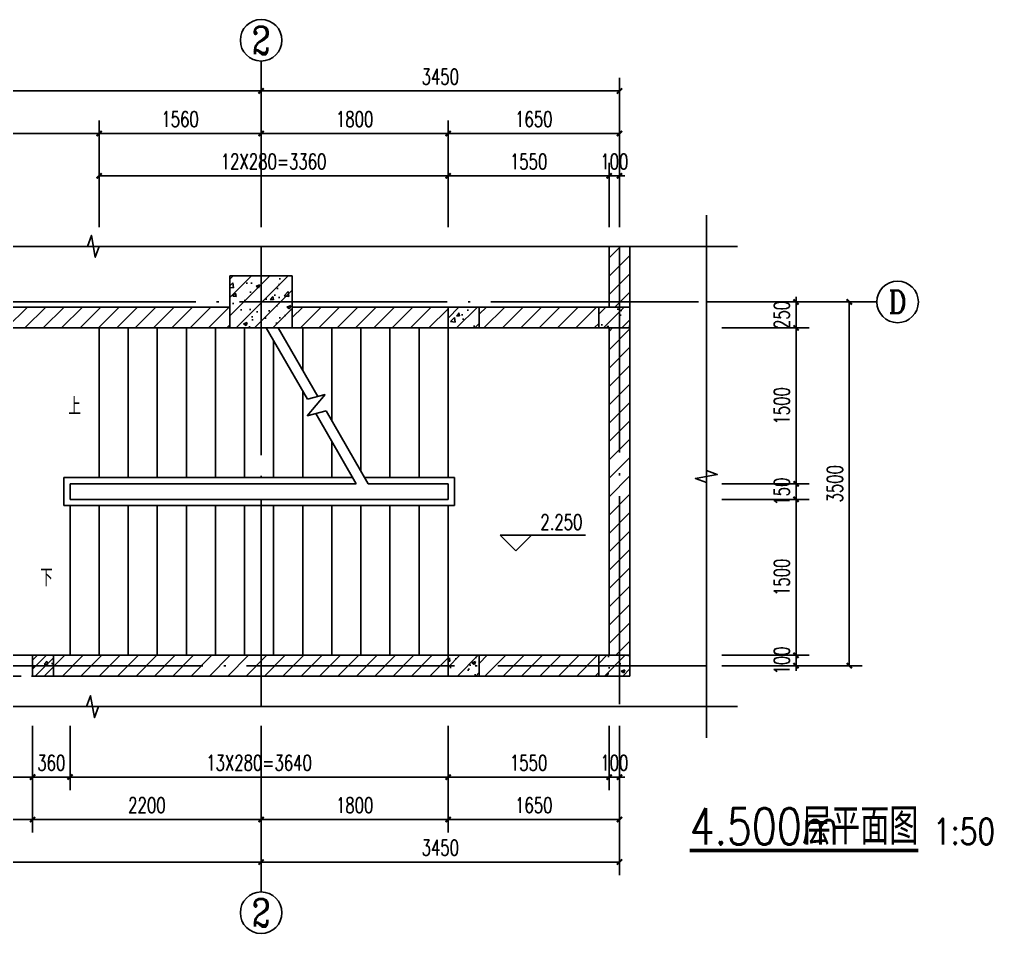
# Model space of a CAD drawing. Extents: x -93062 to 326984, y -142534 to 91021.
# Drawn here: x 153783 to 163151, y -57140 to -48344 of the extents above; entities that cross this region are included whole.
import ezdxf
from ezdxf.enums import TextEntityAlignment as Align

# ---------------------------------------------------------------- set-up
doc = ezdxf.new("R2010")
doc.units = 0
doc.header["$LTSCALE"] = 1000
doc.header["$MEASUREMENT"] = 0
doc.linetypes.add('DASH', pattern=[0.35, 0.25, -0.1])
doc.linetypes.add('DOTE', pattern=[2.42, 2, -0.2, 0.02, -0.2])
doc.layers.get('0').update_dxf_attribs({"color": 8})
doc.layers.get('Defpoints').update_dxf_attribs({"color": 8})
for name, color, linetype in [('AXIS', 8, 'Continuous'), ('AXIS_TEXT', 8, 'Continuous'), ('CENTRE LINE', 8, 'DOTE'), ('COLUMN', 8, 'Continuous'), ('DIM_ELEV', 8, 'Continuous'), ('DIM_SYMB', 8, 'Continuous'), ('DOTE', 8, 'DOTE'), ('PUB_DIM', 8, 'Continuous'), ('PUB_HATCH', 8, 'Continuous'), ('PUB_TEXT', 8, 'Continuous'), ('STAIR', 8, 'Continuous'), ('TEXT', 8, 'Continuous'), ('WALL', 8, 'Continuous'), ('WINDOW', 8, 'Continuous')]:
    doc.layers.add(name, color=color, linetype=linetype)
doc.styles.add('_TCH_AXIS', font='COMPLEX', dxfattribs={"bigfont": 'GBCBIG'})
doc.styles.add('_TCH_DIM', font='SIMPLEX', dxfattribs={"bigfont": 'GBCBIG'})
doc.styles.add('_TCH_DIM_T3', font='SIMPLEX', dxfattribs={"width": 0.705882, "bigfont": 'GBCBIG'})
doc.styles.add('COMPLEX', font='COMPLEX')
doc.styles.add('HZTXT', font='geditxt.shx', dxfattribs={"width": 0.8, "bigfont": 'hztxt1.shx'})
doc.dimstyles.new('_TCH_ARCH&&50', dxfattribs={"dimtxt": 148.75, "dimasz": 50, "dimexe": 125, "dimexo": 150, "dimgap": 63.125, "dimtad": 1, "dimdec": 0, "dimzin": 0, "dimdsep": 46, "dimtxsty": '_TCH_DIM_T3', "dimblk": 'ARCHTICK', "dimcen": 0.09, "dimazin": 2, "dimtfac": 1, "dimtdec": 0, "dimtix": 1, "dimtmove": 2, "dimatfit": 3, "dimfxl": 1, "dimtolj": 1, "dimtzin": 0, "dimarcsym": 0})
pattern_1 = [(45, (0, 89.76), (-88.38838, 88.38838), [])]
pattern_2 = [(45, (0, 0), (-88.38835, 88.38835), []), (50, (0, 0), (358.6301, -31.37607), [37.5, -412.5]), (355, (0, 0), (-69.3757, 376.0961), [30, -330]), (100.4514, (29.9, -2.6), (289.2547, 344.7198), [31.8701, -350.57106]), (46.1842, (0, 100), (533.6205, -82.7595), [56.25, -618.75]), (96.6356, (44.47, 93.1), (467.3314, 487.059), [47.8051, -525.8565]), (351.1842, (0, 100), (467.331, 487.0593), [45, -495]), (21, (50, 75), (298.45353, -201.30945), [37.5, -412.5]), (326, (50, 75), (121.6577, 362.575), [30, -330]), (71.4514, (74.87, 58.22), (420.1113, 161.26525), [31.8701, -350.57106]), (37.5, (0, 0), (6.07993, 166.44693), [0, -326, 0, -335, 0, -331.25]), (7.5, (0, 0), (131.53477, 197.20586), [0, -191, 0, -318.5, 0, -126.25]), (327.5, (-111.5, 0), (266.91122, -11.27744), [0, -125, 0, -390, 0, -517.5]), (317.5, (-161.5, 0), (291.5931, 50.0525), [0, -162.5, 0, -259, 0, -367.5])]

# ---------------------------------------------------------------- blocks, each defined once
blk = doc.blocks.new('_ArchTick')
at = {"color": 0, "linetype": 'ByBlock', "const_width": 0.4}
blk.add_lwpolyline([(-0.5, -0.5), (0.5, 0.5)], dxfattribs=at)
blk = doc.blocks.new('*D150')
at = {"layer": 'AXIS', "color": 0, "lineweight": -2, "transparency": 16777216}
for p, q in [((151449.7, -55139.5), (151449.7, -55759.5)), ((153909.7, -55139.5), (153909.7, -55759.5)), ((151449.7, -55634.5), (153909.7, -55634.5))]:
    blk.add_line(p, q, dxfattribs=at)
at = {"layer": 'Defpoints', "color": 0, "transparency": 16777216}
for p in [(151449.7, -54989.5), (153909.7, -54989.5), (153909.7, -55634.5)]:
    blk.add_point(p, dxfattribs=at)
at = {"layer": 'AXIS', "color": 0, "lineweight": -2, "transparency": 16777216, "xscale": 50, "yscale": 50, "zscale": 50, "rotation": 180}
blk.add_blockref('_ArchTick', (151449.7, -55634.5), dxfattribs=at)
at = {"layer": 'AXIS', "color": 0, "lineweight": -2, "transparency": 16777216, "xscale": 50, "yscale": 50, "zscale": 50}
blk.add_blockref('_ArchTick', (153909.7, -55634.5), dxfattribs=at)
at = {"layer": 'AXIS', "color": 0, "transparency": 16777216, "insert": (152679.7, -55497), "char_height": 148.75, "attachment_point": 5, "style": '_TCH_DIM_T3'}
blk.add_mtext('\\A1;2460', dxfattribs=at)
blk = doc.blocks.new('*D461')
at = {"layer": 'AXIS', "color": 0, "lineweight": -2, "transparency": 16777216}
for p, q in [((154549.7, -50344.5), (154549.7, -49724.5)), ((157909.7, -50344.5), (157909.7, -49724.5)), ((154549.7, -49849.5), (157909.7, -49849.5))]:
    blk.add_line(p, q, dxfattribs=at)
at = {"layer": 'Defpoints', "color": 0, "transparency": 16777216}
for p in [(157909.7, -49849.5), (154549.7, -50494.5), (157909.7, -50494.5)]:
    blk.add_point(p, dxfattribs=at)
at = {"layer": 'AXIS', "color": 0, "lineweight": -2, "transparency": 16777216, "xscale": 50, "yscale": 50, "zscale": 50, "rotation": 180}
blk.add_blockref('_ArchTick', (154549.7, -49849.5), dxfattribs=at)
at = {"layer": 'AXIS', "color": 0, "lineweight": -2, "transparency": 16777216, "xscale": 50, "yscale": 50, "zscale": 50}
blk.add_blockref('_ArchTick', (157909.7, -49849.5), dxfattribs=at)
at = {"layer": 'AXIS', "color": 0, "transparency": 16777216, "insert": (156229.7, -49712), "char_height": 148.75, "attachment_point": 5, "style": '_TCH_DIM_T3'}
blk.add_mtext('\\A1;12X280=3360', dxfattribs=at)
blk = doc.blocks.new('*D462')
at = {"layer": 'AXIS', "color": 0, "lineweight": -2, "transparency": 16777216}
for p, q in [((157909.7, -50344.5), (157909.7, -49724.5)), ((159459.7, -50344.5), (159459.7, -49724.5)), ((157909.7, -49849.5), (159459.7, -49849.5))]:
    blk.add_line(p, q, dxfattribs=at)
at = {"layer": 'Defpoints', "color": 0, "transparency": 16777216}
for p in [(159459.7, -49849.5), (157909.7, -50494.5), (159459.7, -50494.5)]:
    blk.add_point(p, dxfattribs=at)
at = {"layer": 'AXIS', "color": 0, "lineweight": -2, "transparency": 16777216, "xscale": 50, "yscale": 50, "zscale": 50, "rotation": 180}
blk.add_blockref('_ArchTick', (157909.7, -49849.5), dxfattribs=at)
at = {"layer": 'AXIS', "color": 0, "lineweight": -2, "transparency": 16777216, "xscale": 50, "yscale": 50, "zscale": 50}
blk.add_blockref('_ArchTick', (159459.7, -49849.5), dxfattribs=at)
at = {"layer": 'AXIS', "color": 0, "transparency": 16777216, "insert": (158684.7, -49712), "char_height": 148.75, "attachment_point": 5, "style": '_TCH_DIM_T3'}
blk.add_mtext('\\A1;1550', dxfattribs=at)
blk = doc.blocks.new('*D463')
at = {"layer": 'AXIS', "color": 0, "lineweight": -2, "transparency": 16777216}
for p, q in [((159459.7, -50344.5), (159459.7, -49724.5)), ((159559.7, -50344.5), (159559.7, -49724.5)), ((159459.7, -49849.5), (159409.7, -49849.5)), ((159459.7, -49849.5), (159559.7, -49849.5)), ((159559.7, -49849.5), (159609.7, -49849.5))]:
    blk.add_line(p, q, dxfattribs=at)
at = {"layer": 'Defpoints', "color": 0, "transparency": 16777216}
for p in [(159559.7, -49849.5), (159459.7, -50494.5), (159559.7, -50494.5)]:
    blk.add_point(p, dxfattribs=at)
at = {"layer": 'AXIS', "color": 0, "lineweight": -2, "transparency": 16777216, "xscale": 50, "yscale": 50, "zscale": 50}
blk.add_blockref('_ArchTick', (159459.7, -49849.5), dxfattribs=at)
at = {"layer": 'AXIS', "color": 0, "lineweight": -2, "transparency": 16777216, "xscale": 50, "yscale": 50, "zscale": 50, "rotation": 180}
blk.add_blockref('_ArchTick', (159559.7, -49849.5), dxfattribs=at)
at = {"layer": 'AXIS', "color": 0, "transparency": 16777216, "insert": (159509.7, -49712), "char_height": 148.75, "attachment_point": 5, "style": '_TCH_DIM_T3'}
blk.add_mtext('\\A1;100', dxfattribs=at)
blk = doc.blocks.new('*D464')
at = {"layer": 'AXIS', "color": 0, "lineweight": -2, "transparency": 16777216}
for p, q in [((153909.7, -55139.5), (153909.7, -55759.5)), ((154269.7, -55139.5), (154269.7, -55759.5)), ((153909.7, -55634.5), (153859.7, -55634.5)), ((153909.7, -55634.5), (154269.7, -55634.5)), ((154269.7, -55634.5), (154319.7, -55634.5))]:
    blk.add_line(p, q, dxfattribs=at)
at = {"layer": 'Defpoints', "color": 0, "transparency": 16777216}
for p in [(153909.7, -54989.5), (154269.7, -54989.5), (154269.7, -55634.5)]:
    blk.add_point(p, dxfattribs=at)
at = {"layer": 'AXIS', "color": 0, "lineweight": -2, "transparency": 16777216, "xscale": 50, "yscale": 50, "zscale": 50}
blk.add_blockref('_ArchTick', (153909.7, -55634.5), dxfattribs=at)
at = {"layer": 'AXIS', "color": 0, "lineweight": -2, "transparency": 16777216, "xscale": 50, "yscale": 50, "zscale": 50, "rotation": 180}
blk.add_blockref('_ArchTick', (154269.7, -55634.5), dxfattribs=at)
at = {"layer": 'AXIS', "color": 0, "transparency": 16777216, "insert": (154089.7, -55497), "char_height": 148.75, "attachment_point": 5, "style": '_TCH_DIM_T3'}
blk.add_mtext('\\A1;360', dxfattribs=at)
blk = doc.blocks.new('*D465')
at = {"layer": 'AXIS', "color": 0, "lineweight": -2, "transparency": 16777216}
for p, q in [((154269.7, -55139.5), (154269.7, -55759.5)), ((157909.7, -55139.5), (157909.7, -55759.5)), ((154269.7, -55634.5), (157909.7, -55634.5))]:
    blk.add_line(p, q, dxfattribs=at)
at = {"layer": 'Defpoints', "color": 0, "transparency": 16777216}
for p in [(154269.7, -54989.5), (157909.7, -54989.5), (157909.7, -55634.5)]:
    blk.add_point(p, dxfattribs=at)
at = {"layer": 'AXIS', "color": 0, "lineweight": -2, "transparency": 16777216, "xscale": 50, "yscale": 50, "zscale": 50, "rotation": 180}
blk.add_blockref('_ArchTick', (154269.7, -55634.5), dxfattribs=at)
at = {"layer": 'AXIS', "color": 0, "lineweight": -2, "transparency": 16777216, "xscale": 50, "yscale": 50, "zscale": 50}
blk.add_blockref('_ArchTick', (157909.7, -55634.5), dxfattribs=at)
at = {"layer": 'AXIS', "color": 0, "transparency": 16777216, "insert": (156089.7, -55497), "char_height": 148.75, "attachment_point": 5, "style": '_TCH_DIM_T3'}
blk.add_mtext('\\A1;13X280=3640', dxfattribs=at)
blk = doc.blocks.new('*D466')
at = {"layer": 'AXIS', "color": 0, "lineweight": -2, "transparency": 16777216}
for p, q in [((157909.7, -55139.5), (157909.7, -55759.5)), ((159459.7, -55139.5), (159459.7, -55759.5)), ((157909.7, -55634.5), (159459.7, -55634.5))]:
    blk.add_line(p, q, dxfattribs=at)
at = {"layer": 'Defpoints', "color": 0, "transparency": 16777216}
for p in [(157909.7, -54989.5), (159459.7, -54989.5), (159459.7, -55634.5)]:
    blk.add_point(p, dxfattribs=at)
at = {"layer": 'AXIS', "color": 0, "lineweight": -2, "transparency": 16777216, "xscale": 50, "yscale": 50, "zscale": 50, "rotation": 180}
blk.add_blockref('_ArchTick', (157909.7, -55634.5), dxfattribs=at)
at = {"layer": 'AXIS', "color": 0, "lineweight": -2, "transparency": 16777216, "xscale": 50, "yscale": 50, "zscale": 50}
blk.add_blockref('_ArchTick', (159459.7, -55634.5), dxfattribs=at)
at = {"layer": 'AXIS', "color": 0, "transparency": 16777216, "insert": (158684.7, -55497), "char_height": 148.75, "attachment_point": 5, "style": '_TCH_DIM_T3'}
blk.add_mtext('\\A1;1550', dxfattribs=at)
blk = doc.blocks.new('*D467')
at = {"layer": 'AXIS', "color": 0, "lineweight": -2, "transparency": 16777216}
for p, q in [((159459.7, -55139.5), (159459.7, -55759.5)), ((159559.7, -55139.5), (159559.7, -55759.5)), ((159459.7, -55634.5), (159409.7, -55634.5)), ((159459.7, -55634.5), (159559.7, -55634.5)), ((159559.7, -55634.5), (159609.7, -55634.5))]:
    blk.add_line(p, q, dxfattribs=at)
at = {"layer": 'Defpoints', "color": 0, "transparency": 16777216}
for p in [(159459.7, -54989.5), (159559.7, -54989.5), (159559.7, -55634.5)]:
    blk.add_point(p, dxfattribs=at)
at = {"layer": 'AXIS', "color": 0, "lineweight": -2, "transparency": 16777216, "xscale": 50, "yscale": 50, "zscale": 50}
blk.add_blockref('_ArchTick', (159459.7, -55634.5), dxfattribs=at)
at = {"layer": 'AXIS', "color": 0, "lineweight": -2, "transparency": 16777216, "xscale": 50, "yscale": 50, "zscale": 50, "rotation": 180}
blk.add_blockref('_ArchTick', (159559.7, -55634.5), dxfattribs=at)
at = {"layer": 'AXIS', "color": 0, "transparency": 16777216, "insert": (159509.7, -55497), "char_height": 148.75, "attachment_point": 5, "style": '_TCH_DIM_T3'}
blk.add_mtext('\\A1;100', dxfattribs=at)
blk = doc.blocks.new('*D468')
at = {"layer": 'Defpoints', "color": 0, "transparency": 16777216}
for p in [(160908, -51062.4), (161771.5, -51062.4), (160908, -54562.4)]:
    blk.add_point(p, dxfattribs=at)
at = {"layer": 'PUB_DIM', "color": 0, "lineweight": -2, "transparency": 16777216}
for p, q in [((161058, -51062.4), (161896.5, -51062.4)), ((161771.5, -54562.4), (161771.5, -51062.4)), ((161058, -54562.4), (161896.5, -54562.4))]:
    blk.add_line(p, q, dxfattribs=at)
at = {"layer": 'PUB_DIM', "color": 0, "lineweight": -2, "transparency": 16777216, "xscale": 50, "yscale": 50, "zscale": 50}
for p, rotation in [((161771.5, -51062.4), 90), ((161771.5, -54562.4), 270)]:
    blk.add_blockref('_ArchTick', p, dxfattribs=dict(at, rotation=rotation))
at = {"layer": 'PUB_DIM', "color": 0, "transparency": 16777216, "insert": (161634, -52812.4), "char_height": 148.75, "attachment_point": 5, "rotation": 90, "style": '_TCH_DIM_T3'}
blk.add_mtext('\\A1;3500', dxfattribs=at)
blk = doc.blocks.new('*D469')
at = {"layer": 'Defpoints', "color": 0, "transparency": 16777216}
for p in [(160396, -51062.4), (161259.5, -51062.4), (160396, -51312.4)]:
    blk.add_point(p, dxfattribs=at)
at = {"layer": 'PUB_DIM', "color": 0, "lineweight": -2, "transparency": 16777216}
for p, q in [((161259.5, -51062.4), (161259.5, -51012.4)), ((160546, -51062.4), (161384.5, -51062.4)), ((161259.5, -51312.4), (161259.5, -51062.4)), ((160546, -51312.4), (161384.5, -51312.4)), ((161259.5, -51312.4), (161259.5, -51362.4))]:
    blk.add_line(p, q, dxfattribs=at)
at = {"layer": 'PUB_DIM', "color": 0, "lineweight": -2, "transparency": 16777216, "xscale": 50, "yscale": 50, "zscale": 50}
for p, rotation in [((161259.5, -51062.4), 270), ((161259.5, -51312.4), 90)]:
    blk.add_blockref('_ArchTick', p, dxfattribs=dict(at, rotation=rotation))
at = {"layer": 'PUB_DIM', "color": 0, "transparency": 16777216, "insert": (161122, -51187.4), "char_height": 148.75, "attachment_point": 5, "rotation": 90, "style": '_TCH_DIM_T3'}
blk.add_mtext('\\A1;250', dxfattribs=at)
blk = doc.blocks.new('*D470')
at = {"layer": 'Defpoints', "color": 0, "transparency": 16777216}
for p in [(160396, -51312.4), (161259.5, -51312.4), (160396, -52812.4)]:
    blk.add_point(p, dxfattribs=at)
at = {"layer": 'PUB_DIM', "color": 0, "lineweight": -2, "transparency": 16777216}
for p, q in [((160546, -51312.4), (161384.5, -51312.4)), ((161259.5, -52812.4), (161259.5, -51312.4)), ((160546, -52812.4), (161384.5, -52812.4))]:
    blk.add_line(p, q, dxfattribs=at)
at = {"layer": 'PUB_DIM', "color": 0, "lineweight": -2, "transparency": 16777216, "xscale": 50, "yscale": 50, "zscale": 50}
for p, rotation in [((161259.5, -51312.4), 90), ((161259.5, -52812.4), 270)]:
    blk.add_blockref('_ArchTick', p, dxfattribs=dict(at, rotation=rotation))
at = {"layer": 'PUB_DIM', "color": 0, "transparency": 16777216, "insert": (161122, -52062.4), "char_height": 148.75, "attachment_point": 5, "rotation": 90, "style": '_TCH_DIM_T3'}
blk.add_mtext('\\A1;1500', dxfattribs=at)
blk = doc.blocks.new('*D471')
at = {"layer": 'Defpoints', "color": 0, "transparency": 16777216}
for p in [(160396, -52812.4), (161259.5, -52812.4), (160396, -52962.4)]:
    blk.add_point(p, dxfattribs=at)
at = {"layer": 'PUB_DIM', "color": 0, "lineweight": -2, "transparency": 16777216}
for p, q in [((160546, -52812.4), (161384.5, -52812.4)), ((161259.5, -52812.4), (161259.5, -52762.4)), ((161259.5, -52962.4), (161259.5, -52812.4)), ((160546, -52962.4), (161384.5, -52962.4)), ((161259.5, -52962.4), (161259.5, -53012.4))]:
    blk.add_line(p, q, dxfattribs=at)
at = {"layer": 'PUB_DIM', "color": 0, "lineweight": -2, "transparency": 16777216, "xscale": 50, "yscale": 50, "zscale": 50}
for p, rotation in [((161259.5, -52812.4), 270), ((161259.5, -52962.4), 90)]:
    blk.add_blockref('_ArchTick', p, dxfattribs=dict(at, rotation=rotation))
at = {"layer": 'PUB_DIM', "color": 0, "transparency": 16777216, "insert": (161122, -52887.4), "char_height": 148.75, "attachment_point": 5, "rotation": 90, "style": '_TCH_DIM_T3'}
blk.add_mtext('\\A1;150', dxfattribs=at)
blk = doc.blocks.new('*D472')
at = {"layer": 'Defpoints', "color": 0, "transparency": 16777216}
for p in [(160396, -52962.4), (161259.5, -52962.4), (160396, -54462.4)]:
    blk.add_point(p, dxfattribs=at)
at = {"layer": 'PUB_DIM', "color": 0, "lineweight": -2, "transparency": 16777216}
for p, q in [((160546, -52962.4), (161384.5, -52962.4)), ((161259.5, -54462.4), (161259.5, -52962.4)), ((160546, -54462.4), (161384.5, -54462.4))]:
    blk.add_line(p, q, dxfattribs=at)
at = {"layer": 'PUB_DIM', "color": 0, "lineweight": -2, "transparency": 16777216, "xscale": 50, "yscale": 50, "zscale": 50}
for p, rotation in [((161259.5, -52962.4), 90), ((161259.5, -54462.4), 270)]:
    blk.add_blockref('_ArchTick', p, dxfattribs=dict(at, rotation=rotation))
at = {"layer": 'PUB_DIM', "color": 0, "transparency": 16777216, "insert": (161122, -53712.4), "char_height": 148.75, "attachment_point": 5, "rotation": 90, "style": '_TCH_DIM_T3'}
blk.add_mtext('\\A1;1500', dxfattribs=at)
blk = doc.blocks.new('*D473')
at = {"layer": 'Defpoints', "color": 0, "transparency": 16777216}
for p in [(160396, -54462.4), (161259.5, -54462.4), (160396, -54562.4)]:
    blk.add_point(p, dxfattribs=at)
at = {"layer": 'PUB_DIM', "color": 0, "lineweight": -2, "transparency": 16777216}
for p, q in [((161259.5, -54462.4), (161259.5, -54412.4)), ((160546, -54462.4), (161384.5, -54462.4)), ((161259.5, -54562.4), (161259.5, -54462.4)), ((160546, -54562.4), (161384.5, -54562.4)), ((161259.5, -54562.4), (161259.5, -54612.4))]:
    blk.add_line(p, q, dxfattribs=at)
at = {"layer": 'PUB_DIM', "color": 0, "lineweight": -2, "transparency": 16777216, "xscale": 50, "yscale": 50, "zscale": 50}
for p, rotation in [((161259.5, -54462.4), 270), ((161259.5, -54562.4), 90)]:
    blk.add_blockref('_ArchTick', p, dxfattribs=dict(at, rotation=rotation))
at = {"layer": 'PUB_DIM', "color": 0, "transparency": 16777216, "insert": (161122, -54512.4), "char_height": 148.75, "attachment_point": 5, "rotation": 90, "style": '_TCH_DIM_T3'}
blk.add_mtext('\\A1;100', dxfattribs=at)
blk = doc.blocks.new('*D478')
at = {"layer": 'AXIS', "color": 0, "lineweight": -2, "transparency": 16777216}
for p, q in [((151309.7, -50344.5), (151309.7, -49316.1)), ((154549.7, -50344.5), (154549.7, -49316.1)), ((151309.7, -49441.1), (154549.7, -49441.1))]:
    blk.add_line(p, q, dxfattribs=at)
at = {"layer": 'Defpoints', "color": 0, "transparency": 16777216}
for p in [(154549.7, -49441.1), (151309.7, -50494.5), (154549.7, -50494.5)]:
    blk.add_point(p, dxfattribs=at)
at = {"layer": 'AXIS', "color": 0, "lineweight": -2, "transparency": 16777216, "xscale": 50, "yscale": 50, "zscale": 50, "rotation": 180}
blk.add_blockref('_ArchTick', (151309.7, -49441.1), dxfattribs=at)
at = {"layer": 'AXIS', "color": 0, "lineweight": -2, "transparency": 16777216, "xscale": 50, "yscale": 50, "zscale": 50}
blk.add_blockref('_ArchTick', (154549.7, -49441.1), dxfattribs=at)
at = {"layer": 'AXIS', "color": 0, "transparency": 16777216, "insert": (152929.7, -49303.6), "char_height": 148.75, "attachment_point": 5, "style": '_TCH_DIM_T3'}
blk.add_mtext('\\A1;3240', dxfattribs=at)
blk = doc.blocks.new('*D479')
at = {"layer": 'AXIS', "color": 0, "lineweight": -2, "transparency": 16777216}
for p, q in [((154549.7, -50344.5), (154549.7, -49316.1)), ((156109.7, -50344.5), (156109.7, -49316.1)), ((154549.7, -49441.1), (156109.7, -49441.1))]:
    blk.add_line(p, q, dxfattribs=at)
at = {"layer": 'Defpoints', "color": 0, "transparency": 16777216}
for p in [(156109.7, -49441.1), (154549.7, -50494.5), (156109.7, -50494.5)]:
    blk.add_point(p, dxfattribs=at)
at = {"layer": 'AXIS', "color": 0, "lineweight": -2, "transparency": 16777216, "xscale": 50, "yscale": 50, "zscale": 50, "rotation": 180}
blk.add_blockref('_ArchTick', (154549.7, -49441.1), dxfattribs=at)
at = {"layer": 'AXIS', "color": 0, "lineweight": -2, "transparency": 16777216, "xscale": 50, "yscale": 50, "zscale": 50}
blk.add_blockref('_ArchTick', (156109.7, -49441.1), dxfattribs=at)
at = {"layer": 'AXIS', "color": 0, "transparency": 16777216, "insert": (155329.7, -49303.6), "char_height": 148.75, "attachment_point": 5, "style": '_TCH_DIM_T3'}
blk.add_mtext('\\A1;1560', dxfattribs=at)
blk = doc.blocks.new('*D480')
at = {"layer": 'AXIS', "color": 0, "lineweight": -2, "transparency": 16777216}
for p, q in [((156109.7, -50344.5), (156109.7, -49316.1)), ((157909.7, -50344.5), (157909.7, -49316.1)), ((156109.7, -49441.1), (157909.7, -49441.1))]:
    blk.add_line(p, q, dxfattribs=at)
at = {"layer": 'Defpoints', "color": 0, "transparency": 16777216}
for p in [(157909.7, -49441.1), (156109.7, -50494.5), (157909.7, -50494.5)]:
    blk.add_point(p, dxfattribs=at)
at = {"layer": 'AXIS', "color": 0, "lineweight": -2, "transparency": 16777216, "xscale": 50, "yscale": 50, "zscale": 50, "rotation": 180}
blk.add_blockref('_ArchTick', (156109.7, -49441.1), dxfattribs=at)
at = {"layer": 'AXIS', "color": 0, "lineweight": -2, "transparency": 16777216, "xscale": 50, "yscale": 50, "zscale": 50}
blk.add_blockref('_ArchTick', (157909.7, -49441.1), dxfattribs=at)
at = {"layer": 'AXIS', "color": 0, "transparency": 16777216, "insert": (157009.7, -49303.6), "char_height": 148.75, "attachment_point": 5, "style": '_TCH_DIM_T3'}
blk.add_mtext('\\A1;1800', dxfattribs=at)
blk = doc.blocks.new('*D481')
at = {"layer": 'AXIS', "color": 0, "lineweight": -2, "transparency": 16777216}
for p, q in [((157909.7, -50344.5), (157909.7, -49316.1)), ((159559.7, -50344.5), (159559.7, -49316.1)), ((157909.7, -49441.1), (159559.7, -49441.1))]:
    blk.add_line(p, q, dxfattribs=at)
at = {"layer": 'Defpoints', "color": 0, "transparency": 16777216}
for p in [(159559.7, -49441.1), (157909.7, -50494.5), (159559.7, -50494.5)]:
    blk.add_point(p, dxfattribs=at)
at = {"layer": 'AXIS', "color": 0, "lineweight": -2, "transparency": 16777216, "xscale": 50, "yscale": 50, "zscale": 50, "rotation": 180}
blk.add_blockref('_ArchTick', (157909.7, -49441.1), dxfattribs=at)
at = {"layer": 'AXIS', "color": 0, "lineweight": -2, "transparency": 16777216, "xscale": 50, "yscale": 50, "zscale": 50}
blk.add_blockref('_ArchTick', (159559.7, -49441.1), dxfattribs=at)
at = {"layer": 'AXIS', "color": 0, "transparency": 16777216, "insert": (158734.7, -49303.6), "char_height": 148.75, "attachment_point": 5, "style": '_TCH_DIM_T3'}
blk.add_mtext('\\A1;1650', dxfattribs=at)
blk = doc.blocks.new('*D482')
at = {"layer": 'AXIS', "color": 0, "lineweight": -2, "transparency": 16777216}
for p, q in [((149009.7, -49836), (149009.7, -48907.6)), ((156109.7, -49836), (156109.7, -48907.6)), ((149009.7, -49032.6), (156109.7, -49032.6))]:
    blk.add_line(p, q, dxfattribs=at)
at = {"layer": 'Defpoints', "color": 0, "transparency": 16777216}
for p in [(156109.7, -49032.6), (149009.7, -49986), (156109.7, -49986)]:
    blk.add_point(p, dxfattribs=at)
at = {"layer": 'AXIS', "color": 0, "lineweight": -2, "transparency": 16777216, "xscale": 50, "yscale": 50, "zscale": 50, "rotation": 180}
blk.add_blockref('_ArchTick', (149009.7, -49032.6), dxfattribs=at)
at = {"layer": 'AXIS', "color": 0, "lineweight": -2, "transparency": 16777216, "xscale": 50, "yscale": 50, "zscale": 50}
blk.add_blockref('_ArchTick', (156109.7, -49032.6), dxfattribs=at)
at = {"layer": 'AXIS', "color": 0, "transparency": 16777216, "insert": (152559.7, -48895.1), "char_height": 148.75, "attachment_point": 5, "style": '_TCH_DIM_T3'}
blk.add_mtext('\\A1;7100', dxfattribs=at)
blk = doc.blocks.new('*D483')
at = {"layer": 'AXIS', "color": 0, "lineweight": -2, "transparency": 16777216}
for p, q in [((156109.7, -49836), (156109.7, -48907.6)), ((159559.7, -49836), (159559.7, -48907.6)), ((156109.7, -49032.6), (159559.7, -49032.6))]:
    blk.add_line(p, q, dxfattribs=at)
at = {"layer": 'Defpoints', "color": 0, "transparency": 16777216}
for p in [(159559.7, -49032.6), (156109.7, -49986), (159559.7, -49986)]:
    blk.add_point(p, dxfattribs=at)
at = {"layer": 'AXIS', "color": 0, "lineweight": -2, "transparency": 16777216, "xscale": 50, "yscale": 50, "zscale": 50, "rotation": 180}
blk.add_blockref('_ArchTick', (156109.7, -49032.6), dxfattribs=at)
at = {"layer": 'AXIS', "color": 0, "lineweight": -2, "transparency": 16777216, "xscale": 50, "yscale": 50, "zscale": 50}
blk.add_blockref('_ArchTick', (159559.7, -49032.6), dxfattribs=at)
at = {"layer": 'AXIS', "color": 0, "transparency": 16777216, "insert": (157834.7, -48895.1), "char_height": 148.75, "attachment_point": 5, "style": '_TCH_DIM_T3'}
blk.add_mtext('\\A1;3450', dxfattribs=at)
blk = doc.blocks.new('*D486')
at = {"layer": 'AXIS', "color": 0, "lineweight": -2, "transparency": 16777216}
for p, q in [((151309.7, -55139.5), (151309.7, -56167.9)), ((153909.7, -55139.5), (153909.7, -56167.9)), ((151309.7, -56042.9), (153909.7, -56042.9))]:
    blk.add_line(p, q, dxfattribs=at)
at = {"layer": 'Defpoints', "color": 0, "transparency": 16777216}
for p in [(151309.7, -54989.5), (153909.7, -54989.5), (153909.7, -56042.9)]:
    blk.add_point(p, dxfattribs=at)
at = {"layer": 'AXIS', "color": 0, "lineweight": -2, "transparency": 16777216, "xscale": 50, "yscale": 50, "zscale": 50, "rotation": 180}
blk.add_blockref('_ArchTick', (151309.7, -56042.9), dxfattribs=at)
at = {"layer": 'AXIS', "color": 0, "lineweight": -2, "transparency": 16777216, "xscale": 50, "yscale": 50, "zscale": 50}
blk.add_blockref('_ArchTick', (153909.7, -56042.9), dxfattribs=at)
at = {"layer": 'AXIS', "color": 0, "transparency": 16777216, "insert": (152609.7, -55905.4), "char_height": 148.75, "attachment_point": 5, "style": '_TCH_DIM_T3'}
blk.add_mtext('\\A1;2600', dxfattribs=at)
blk = doc.blocks.new('*D487')
at = {"layer": 'AXIS', "color": 0, "lineweight": -2, "transparency": 16777216}
for p, q in [((153909.7, -55139.5), (153909.7, -56167.9)), ((156109.7, -55139.5), (156109.7, -56167.9)), ((153909.7, -56042.9), (156109.7, -56042.9))]:
    blk.add_line(p, q, dxfattribs=at)
at = {"layer": 'Defpoints', "color": 0, "transparency": 16777216}
for p in [(153909.7, -54989.5), (156109.7, -54989.5), (156109.7, -56042.9)]:
    blk.add_point(p, dxfattribs=at)
at = {"layer": 'AXIS', "color": 0, "lineweight": -2, "transparency": 16777216, "xscale": 50, "yscale": 50, "zscale": 50, "rotation": 180}
blk.add_blockref('_ArchTick', (153909.7, -56042.9), dxfattribs=at)
at = {"layer": 'AXIS', "color": 0, "lineweight": -2, "transparency": 16777216, "xscale": 50, "yscale": 50, "zscale": 50}
blk.add_blockref('_ArchTick', (156109.7, -56042.9), dxfattribs=at)
at = {"layer": 'AXIS', "color": 0, "transparency": 16777216, "insert": (155009.7, -55905.4), "char_height": 148.75, "attachment_point": 5, "style": '_TCH_DIM_T3'}
blk.add_mtext('\\A1;2200', dxfattribs=at)
blk = doc.blocks.new('*D488')
at = {"layer": 'AXIS', "color": 0, "lineweight": -2, "transparency": 16777216}
for p, q in [((156109.7, -55139.5), (156109.7, -56167.9)), ((157909.7, -55139.5), (157909.7, -56167.9)), ((156109.7, -56042.9), (157909.7, -56042.9))]:
    blk.add_line(p, q, dxfattribs=at)
at = {"layer": 'Defpoints', "color": 0, "transparency": 16777216}
for p in [(156109.7, -54989.5), (157909.7, -54989.5), (157909.7, -56042.9)]:
    blk.add_point(p, dxfattribs=at)
at = {"layer": 'AXIS', "color": 0, "lineweight": -2, "transparency": 16777216, "xscale": 50, "yscale": 50, "zscale": 50, "rotation": 180}
blk.add_blockref('_ArchTick', (156109.7, -56042.9), dxfattribs=at)
at = {"layer": 'AXIS', "color": 0, "lineweight": -2, "transparency": 16777216, "xscale": 50, "yscale": 50, "zscale": 50}
blk.add_blockref('_ArchTick', (157909.7, -56042.9), dxfattribs=at)
at = {"layer": 'AXIS', "color": 0, "transparency": 16777216, "insert": (157009.7, -55905.4), "char_height": 148.75, "attachment_point": 5, "style": '_TCH_DIM_T3'}
blk.add_mtext('\\A1;1800', dxfattribs=at)
blk = doc.blocks.new('*D489')
at = {"layer": 'AXIS', "color": 0, "lineweight": -2, "transparency": 16777216}
for p, q in [((157909.7, -55139.5), (157909.7, -56167.9)), ((159559.7, -55139.5), (159559.7, -56167.9)), ((157909.7, -56042.9), (159559.7, -56042.9))]:
    blk.add_line(p, q, dxfattribs=at)
at = {"layer": 'Defpoints', "color": 0, "transparency": 16777216}
for p in [(157909.7, -54989.5), (159559.7, -54989.5), (159559.7, -56042.9)]:
    blk.add_point(p, dxfattribs=at)
at = {"layer": 'AXIS', "color": 0, "lineweight": -2, "transparency": 16777216, "xscale": 50, "yscale": 50, "zscale": 50, "rotation": 180}
blk.add_blockref('_ArchTick', (157909.7, -56042.9), dxfattribs=at)
at = {"layer": 'AXIS', "color": 0, "lineweight": -2, "transparency": 16777216, "xscale": 50, "yscale": 50, "zscale": 50}
blk.add_blockref('_ArchTick', (159559.7, -56042.9), dxfattribs=at)
at = {"layer": 'AXIS', "color": 0, "transparency": 16777216, "insert": (158734.7, -55905.4), "char_height": 148.75, "attachment_point": 5, "style": '_TCH_DIM_T3'}
blk.add_mtext('\\A1;1650', dxfattribs=at)
blk = doc.blocks.new('*D490')
at = {"layer": 'AXIS', "color": 0, "lineweight": -2, "transparency": 16777216}
for p, q in [((149009.7, -55648), (149009.7, -56576.4)), ((156109.7, -55648), (156109.7, -56576.4)), ((149009.7, -56451.4), (156109.7, -56451.4))]:
    blk.add_line(p, q, dxfattribs=at)
at = {"layer": 'Defpoints', "color": 0, "transparency": 16777216}
for p in [(149009.7, -55498), (156109.7, -55498), (156109.7, -56451.4)]:
    blk.add_point(p, dxfattribs=at)
at = {"layer": 'AXIS', "color": 0, "lineweight": -2, "transparency": 16777216, "xscale": 50, "yscale": 50, "zscale": 50, "rotation": 180}
blk.add_blockref('_ArchTick', (149009.7, -56451.4), dxfattribs=at)
at = {"layer": 'AXIS', "color": 0, "lineweight": -2, "transparency": 16777216, "xscale": 50, "yscale": 50, "zscale": 50}
blk.add_blockref('_ArchTick', (156109.7, -56451.4), dxfattribs=at)
at = {"layer": 'AXIS', "color": 0, "transparency": 16777216, "insert": (152359.7, -56313.9), "char_height": 148.75, "attachment_point": 5, "style": '_TCH_DIM_T3'}
blk.add_mtext('\\A1;7100', dxfattribs=at)
blk = doc.blocks.new('*D491')
at = {"layer": 'AXIS', "color": 0, "lineweight": -2, "transparency": 16777216}
for p, q in [((156109.7, -55648), (156109.7, -56576.4)), ((159559.7, -55648), (159559.7, -56576.4)), ((156109.7, -56451.4), (159559.7, -56451.4))]:
    blk.add_line(p, q, dxfattribs=at)
at = {"layer": 'Defpoints', "color": 0, "transparency": 16777216}
for p in [(156109.7, -55498), (159559.7, -55498), (159559.7, -56451.4)]:
    blk.add_point(p, dxfattribs=at)
at = {"layer": 'AXIS', "color": 0, "lineweight": -2, "transparency": 16777216, "xscale": 50, "yscale": 50, "zscale": 50, "rotation": 180}
blk.add_blockref('_ArchTick', (156109.7, -56451.4), dxfattribs=at)
at = {"layer": 'AXIS', "color": 0, "lineweight": -2, "transparency": 16777216, "xscale": 50, "yscale": 50, "zscale": 50}
blk.add_blockref('_ArchTick', (159559.7, -56451.4), dxfattribs=at)
at = {"layer": 'AXIS', "color": 0, "transparency": 16777216, "insert": (157834.7, -56313.9), "char_height": 148.75, "attachment_point": 5, "style": '_TCH_DIM_T3'}
blk.add_mtext('\\A1;3450', dxfattribs=at)
blk = doc.blocks.new('_AXISO')
blk.add_circle((0, 0), 0.5)
at = {"layer": 'AXIS_TEXT', "style": 'COMPLEX', "width": 1.041667}
blk.add_attdef('A', text='', height=0.56, dxfattribs=at).set_placement((-0.25, -0.28), (0.25, -0.28), align=Align.FIT)

msp = doc.modelspace()

# ---------------------------------------------------------------- hatches: boundary and pattern name
at = {"layer": 'PUB_HATCH'}
h = msp.add_hatch(dxfattribs=at)
h.set_pattern_fill('普通砖', color=256, scale=50, style=0)
h.set_pattern_definition(pattern_1)
h.paths.add_polyline_path([(159459.7, -51112.4), (159659.7, -51112.4), (159659.7, -50528), (159459.7, -50528)])
h = msp.add_hatch(dxfattribs=at)
h.set_pattern_fill('钢筋混凝土', color=256, scale=50, style=0)
h.set_pattern_definition(pattern_2)
h.paths.add_polyline_path([(155809.7, -51312.4), (156409.7, -51312.4), (156409.7, -50812.4), (155809.7, -50812.4)])
h = msp.add_hatch(dxfattribs=at)
h.set_pattern_fill('普通砖', color=256, scale=50, style=0)
h.set_pattern_definition(pattern_1)
h.paths.add_polyline_path([(156109.7, -51312.4), (155809.7, -51312.4), (155809.7, -51112.4), (151309.7, -51112.4), (151323.1, -51245.8), (151449.7, -51312.4)])
h = msp.add_hatch(dxfattribs=at)
h.set_pattern_fill('普通砖', color=256, scale=50, style=0)
h.set_pattern_definition(pattern_1)
h.paths.add_polyline_path([(157909.7, -51312.4), (157909.7, -51112.4), (156409.7, -51112.4), (156409.7, -51312.4)])
h = msp.add_hatch(dxfattribs=at)
h.set_pattern_fill('钢筋混凝土', color=256, scale=50, style=0)
h.set_pattern_definition(pattern_2)
h.paths.add_polyline_path([(157909.7, -51312.4), (158209.7, -51312.4), (158209.7, -51112.4), (157909.7, -51112.4)])
h = msp.add_hatch(dxfattribs=at)
h.set_pattern_fill('普通砖', color=256, scale=50, style=0)
h.set_pattern_definition(pattern_1)
h.paths.add_polyline_path([(159359.7, -51312.4), (159359.7, -51112.4), (158209.7, -51112.4), (158209.7, -51312.4)])
h = msp.add_hatch(dxfattribs=at)
h.set_pattern_fill('钢筋混凝土', color=256, scale=50, style=0)
h.set_pattern_definition(pattern_2)
h.paths.add_polyline_path([(159359.7, -51312.4), (159659.7, -51312.4), (159659.7, -51112.4), (159359.7, -51112.4)])
h = msp.add_hatch(dxfattribs=at)
h.set_pattern_fill('普通砖', color=256, scale=50, style=0)
h.set_pattern_definition(pattern_1)
h.paths.add_polyline_path([(159659.7, -51312.4), (159459.7, -51312.4), (159459.7, -54462.4), (159659.7, -54462.4)])
h = msp.add_hatch(dxfattribs=at)
h.set_pattern_fill('钢筋混凝土', color=256, scale=50, style=0)
h.set_pattern_definition(pattern_2)
h.paths.add_polyline_path([(153909.7, -54462.4), (153909.7, -54662.4), (154109.7, -54662.4), (154109.7, -54462.4)])
h = msp.add_hatch(dxfattribs=at)
h.set_pattern_fill('普通砖', color=256, scale=50, style=0)
h.set_pattern_definition(pattern_1)
h.paths.add_polyline_path([(158059.7, -54662.4), (157909.7, -54662.4), (157909.7, -54462.4), (153909.7, -54462.4), (153909.7, -54662.4)])
h = msp.add_hatch(dxfattribs=at)
h.set_pattern_fill('钢筋混凝土', color=256, scale=50, style=0)
h.set_pattern_definition(pattern_2)
h.paths.add_polyline_path([(157909.7, -54662.4), (158209.7, -54662.4), (158209.7, -54462.4), (157909.7, -54462.4)])
h = msp.add_hatch(dxfattribs=at)
h.set_pattern_fill('普通砖', color=256, scale=50, style=0)
h.set_pattern_definition(pattern_1)
h.paths.add_polyline_path([(158209.7, -54462.4), (158209.7, -54662.4), (158059.7, -54662.4), (159359.7, -54662.4), (159359.7, -54462.4)])
h = msp.add_hatch(dxfattribs=at)
h.set_pattern_fill('钢筋混凝土', color=256, scale=50, style=0)
h.set_pattern_definition(pattern_2)
h.paths.add_polyline_path([(159359.7, -54662.4), (159659.7, -54662.4), (159659.7, -54462.4), (159359.7, -54462.4)])

# ---------------------------------------------------------------- linework, layer by layer
at = {"layer": 'AXIS'}
for p, q in [((156109.7, -49686), (156109.7, -48744.5)), ((160396, -51062.4), (162037, -51062.4)), ((156109.7, -55798), (156109.7, -56739.5))]:
    msp.add_line(p, q, dxfattribs=at)
for centre in [(156109.7, -48544.5), (156109.7, -56939.5)]:
    msp.add_circle(centre, 200, dxfattribs=at)
at = {"layer": 'CENTRE LINE'}
msp.add_line((148709.7, -54562.4), (160396, -54562.4), dxfattribs=at)
msp.add_lwpolyline([(159559.7, -54931), (159559.7, -50528)], dxfattribs=at)
at = {"layer": 'COLUMN'}
for p, q in [((156409.7, -50812.4), (155809.7, -50812.4)), ((155809.7, -50812.4), (155809.7, -51312.4)), ((156409.7, -51312.4), (156409.7, -50812.4)), ((158209.7, -51112.4), (157909.7, -51112.4)), ((157909.7, -51112.4), (157909.7, -51312.4)), ((158209.7, -51312.4), (158209.7, -51112.4)), ((159659.7, -51112.4), (159359.7, -51112.4)), ((159359.7, -51112.4), (159359.7, -51312.4)), ((159659.7, -51312.4), (159659.7, -51112.4)), ((155809.7, -51312.4), (156409.7, -51312.4)), ((157909.7, -51312.4), (158209.7, -51312.4)), ((159359.7, -51312.4), (159659.7, -51312.4)), ((153909.7, -54462.4), (153909.7, -54662.4)), ((154109.7, -54462.4), (153909.7, -54462.4)), ((154109.7, -54662.4), (154109.7, -54462.4)), ((158209.7, -54462.4), (157909.7, -54462.4)), ((157909.7, -54462.4), (157909.7, -54662.4)), ((158209.7, -54662.4), (158209.7, -54462.4)), ((159659.7, -54462.4), (159359.7, -54462.4)), ((159359.7, -54462.4), (159359.7, -54662.4)), ((159659.7, -54662.4), (159659.7, -54462.4)), ((153909.7, -54662.4), (154109.7, -54662.4)), ((157909.7, -54662.4), (158209.7, -54662.4)), ((159359.7, -54662.4), (159659.7, -54662.4))]:
    msp.add_line(p, q, dxfattribs=at)
at = {"layer": 'DIM_ELEV'}
for p, q in [((158561.5, -53457.5), (158411.5, -53307.5)), ((158411.5, -53307.5), (159233, -53307.5)), ((158561.5, -53457.5), (158711.5, -53307.5))]:
    msp.add_line(p, q, dxfattribs=at)
at = {"layer": 'DIM_SYMB'}
for points in [[(160396, -50228), (160396, -52685.8), (160501, -52724), (160291, -52761), (160396, -52798.2), (160396, -55256)], [(148292.5, -50528), (154438, -50528), (154476.2, -50423), (154513.2, -50633), (154550.5, -50528), (160696, -50528)], [(148276.5, -54956), (154430, -54956), (154468.2, -54851), (154505.2, -55061), (154542.5, -54956), (160696, -54956)]]:
    msp.add_lwpolyline(points, dxfattribs=at)
for points in [[(154129.7, -53712.4, 0, 0, 0), (158684.7, -53712.4, 0, 0, 0), (158684.7, -52062.4, 0, 0, 0), (156939.7, -52062.4, 40, 0, 0), (156789.7, -52062.4, 0, 0, 0)], [(154409.7, -52062.4, 0, 0, 0), (156359.7, -52062.4, 40, 0, 0), (156509.7, -52062.4, 0, 0, 0)]]:
    msp.add_lwpolyline(points, format="xyseb", dxfattribs=at)
at = {"layer": 'DIM_SYMB', "const_width": 35}
msp.add_lwpolyline([(160234.6, -56342), (162436.7, -56342)], dxfattribs=at)
at = {"layer": 'DOTE'}
msp.add_line((146221.5, -51062.4), (160396, -51062.4), dxfattribs=at)
msp.add_lwpolyline([(156109.7, -54956), (156109.7, -50528)], dxfattribs=at)
at = {"layer": 'STAIR'}
for p, q in [((154549.7, -51312.4), (156159, -51312.4)), ((154549.7, -51312.4), (154549.7, -52752.4)), ((154829.7, -51312.4), (154829.7, -52752.4)), ((155109.7, -51312.4), (155109.7, -52752.4)), ((155389.7, -51312.4), (155389.7, -52752.4)), ((155669.7, -51312.4), (155669.7, -52752.4)), ((155949.7, -51312.4), (155949.7, -52752.4)), ((156159, -51312.4), (156554.8, -51998)), ((156274.5, -51312.4), (157909.7, -51312.4)), ((156274.5, -51312.4), (156654.8, -51971.2)), ((156509.7, -51312.4), (156509.7, -51719.9)), ((156789.7, -51312.4), (156789.7, -52204.9)), ((157069.7, -51312.4), (157069.7, -52689.9)), ((157349.7, -51312.4), (157349.7, -52752.4)), ((157629.7, -51312.4), (157629.7, -52752.4)), ((157909.7, -51312.4), (157909.7, -52752.4)), ((159459.7, -51312.4), (157909.7, -51312.4)), ((157909.7, -51312.4), (157909.7, -52752.4)), ((159459.7, -54462.4), (159459.7, -51312.4)), ((156229.7, -51435), (156229.7, -52752.4)), ((156509.7, -51919.9), (156509.7, -52752.4)), ((156727.2, -51951.8), (156554.3, -52157.9)), ((156554.8, -51998), (156727.2, -51951.8)), ((156554.3, -52157.9), (156734.7, -52109.6)), ((156634.7, -52136.3), (157025, -52812.4)), ((156734.7, -52109.6), (157140.5, -52812.4)), ((156789.7, -52404.9), (156789.7, -52752.4)), ((154209.7, -53022.4), (154209.7, -52752.4)), ((154209.7, -52752.4), (156990.4, -52752.4)), ((154269.7, -52962.4), (154269.7, -52812.4)), ((154269.7, -52812.4), (157025, -52812.4)), ((154549.7, -52812.4), (154269.7, -52812.4)), ((154549.7, -52812.4), (157025, -52812.4)), ((157105.8, -52752.4), (157969.7, -52752.4)), ((157140.5, -52812.4), (157909.7, -52812.4)), ((157140.5, -52812.4), (157909.7, -52812.4)), ((157909.7, -52812.4), (157909.7, -52962.4)), ((157909.7, -52812.4), (157909.7, -52962.4)), ((157969.7, -52752.4), (157969.7, -53022.4)), ((157969.7, -53022.4), (154209.7, -53022.4)), ((157909.7, -52962.4), (154269.7, -52962.4)), ((157909.7, -52962.4), (154269.7, -52962.4)), ((154269.7, -54462.4), (154269.7, -53022.4)), ((154549.7, -54462.4), (154549.7, -53022.4)), ((154829.7, -54462.4), (154829.7, -53022.4)), ((155109.7, -54462.4), (155109.7, -53022.4)), ((155389.7, -54462.4), (155389.7, -53022.4)), ((155669.7, -54462.4), (155669.7, -53022.4)), ((155949.7, -54462.4), (155949.7, -53022.4)), ((156229.7, -54462.4), (156229.7, -53022.4)), ((156509.7, -54462.4), (156509.7, -53022.4)), ((156789.7, -54462.4), (156789.7, -53022.4)), ((157069.7, -54462.4), (157069.7, -53022.4)), ((157349.7, -54462.4), (157349.7, -53022.4)), ((157629.7, -54462.4), (157629.7, -53022.4)), ((157909.7, -54462.4), (157909.7, -53022.4)), ((157909.7, -53022.4), (157909.7, -54462.4)), ((157909.7, -54462.4), (154269.7, -54462.4)), ((158209.7, -54462.4), (159359.7, -54462.4))]:
    msp.add_line(p, q, dxfattribs=at)
at = {"layer": 'TEXT'}
msp.add_lwpolyline([(145883, -50528), (160396, -50528), (160396, -54956), (145883, -54956)], close=True, dxfattribs=at)
at = {"layer": 'WALL'}
for p, q in [((159459.7, -51112.4), (159459.7, -50528)), ((159459.7, -50528), (159659.7, -50528)), ((159659.7, -51112.4), (159659.7, -50528)), ((151309.7, -51112.4), (155809.7, -51112.4)), ((156409.7, -51112.4), (157909.7, -51112.4)), ((158209.7, -51112.4), (159359.7, -51112.4)), ((151449.7, -51312.4), (155809.7, -51312.4)), ((156409.7, -51312.4), (157909.7, -51312.4)), ((158209.7, -51312.4), (159359.7, -51312.4)), ((159459.7, -54462.4), (159459.7, -51312.4)), ((159659.7, -54462.4), (159659.7, -51312.4)), ((157909.7, -54462.4), (153909.7, -54462.4)), ((153909.7, -54462.4), (153909.7, -54662.4)), ((159359.7, -54462.4), (158209.7, -54462.4)), ((153909.7, -54662.4), (157909.7, -54662.4)), ((159359.7, -54662.4), (158209.7, -54662.4))]:
    msp.add_line(p, q, dxfattribs=at)
at = {"layer": 'WINDOW', "linetype": 'DASH'}
for p, q in [((153909.7, -54462.4), (151449.7, -54462.4)), ((151449.7, -54662.4), (153909.7, -54662.4))]:
    msp.add_line(p, q, dxfattribs=at)

# ---------------------------------------------------------------- block references
at = {"layer": 'AXIS'}
ref = msp.add_blockref('_AXISO', (162237, -51062.4), dxfattribs=dict(at, xscale=400, yscale=400, zscale=400))
ref.add_attrib('A', 'D', dxfattribs={"layer": 'AXIS_TEXT', "height": 217.6, "style": '_TCH_AXIS'}).set_placement((162148.9, -51171.2), (162325.1, -51171.2), align=Align.FIT)

# ---------------------------------------------------------------- texts
at = {"layer": 'AXIS_TEXT', "style": '_TCH_AXIS'}
for p, p2 in [((156021, -48677.6), (156198.5, -48677.6)), ((156021, -57072.6), (156198.5, -57072.6))]:
    msp.add_text('2', height=266.3, dxfattribs=at).set_placement(p, p2, align=Align.FIT)
at = {"layer": 'PUB_TEXT', "style": '_TCH_DIM'}
for s, p in [('上', (154253, -52149.9)), ('下', (153982.3, -53799.9))]:
    msp.add_text(s, height=168.8, dxfattribs=at).set_placement(p)
at = {"layer": 'PUB_TEXT'}
for s, height, style, width, p in [('2.250', 148.75, '_TCH_DIM', 0.705882, (158798, -53255)), ('层平面图', 350, 'HZTXT', 0.8, (161317.3, -56283)), ('4.500m', 350, 'HZTXT', 0.8, (160234.6, -56283)), ('1:50', 250, 'HZTXT', 0.8, (162576.7, -56283))]:
    msp.add_text(s, height=height, dxfattribs=dict(at, style=style, width=width)).set_placement(p)

# ---------------------------------------------------------------- dimensions: what is measured, and where the dimension line sits
at = {"layer": 'AXIS'}
for p1, p2, distance, picture, middle in [((149009.7, -49986), (156109.7, -49986), 953.4, '*D482', (152559.7, -48895.1)), ((156109.7, -49986), (159559.7, -49986), 953.4, '*D483', (157834.7, -48895.1)), ((151309.7, -50494.5), (154549.7, -50494.5), 1053.4, '*D478', (152929.7, -49303.6)), ((154549.7, -50494.5), (156109.7, -50494.5), 1053.4, '*D479', (155329.7, -49303.6)), ((156109.7, -50494.5), (157909.7, -50494.5), 1053.4, '*D480', (157009.7, -49303.6)), ((157909.7, -50494.5), (159559.7, -50494.5), 1053.4, '*D481', (158734.7, -49303.6)), ((157909.7, -50494.5), (159459.7, -50494.5), 644.9, '*D462', (158684.7, -49712)), ((159459.7, -50494.5), (159559.7, -50494.5), 644.9, '*D463', (159509.7, -49712)), ((151309.7, -54989.5), (153909.7, -54989.5), -1053.4, '*D486', (152609.7, -55905.4)), ((151449.7, -54989.5), (153909.7, -54989.5), -644.9, '*D150', (152679.7, -55497)), ((153909.7, -54989.5), (154269.7, -54989.5), -644.9, '*D464', (154089.7, -55497)), ((153909.7, -54989.5), (156109.7, -54989.5), -1053.4, '*D487', (155009.7, -55905.4)), ((156109.7, -54989.5), (157909.7, -54989.5), -1053.4, '*D488', (157009.7, -55905.4)), ((157909.7, -54989.5), (159459.7, -54989.5), -644.9, '*D466', (158684.7, -55497)), ((157909.7, -54989.5), (159559.7, -54989.5), -1053.4, '*D489', (158734.7, -55905.4)), ((159459.7, -54989.5), (159559.7, -54989.5), -644.9, '*D467', (159509.7, -55497)), ((156109.7, -55498), (159559.7, -55498), -953.4, '*D491', (157834.7, -56313.9))]:
    dim = msp.add_aligned_dim(p1=p1, p2=p2, distance=distance, dimstyle='_TCH_ARCH&&50', dxfattribs=at)
    dim.commit()
    dim.dimension.update_dxf_attribs({"geometry": picture, "text_midpoint": middle})
for p1, p2, distance, text, picture, middle in [((154549.7, -50494.5), (157909.7, -50494.5), 644.9, '12X280=3360', '*D461', (156229.7, -49712)), ((154269.7, -54989.5), (157909.7, -54989.5), -644.9, '13X280=3640', '*D465', (156089.7, -55497))]:
    dim = msp.add_aligned_dim(p1=p1, p2=p2, distance=distance, text=text, dimstyle='_TCH_ARCH&&50', dxfattribs=at)
    dim.commit()
    dim.dimension.update_dxf_attribs({"geometry": picture, "text_midpoint": middle})
dim = msp.add_linear_dim(base=(156109.7, -56451.4), p1=(149009.7, -55498), p2=(156109.7, -55498), angle=0, dimstyle='_TCH_ARCH&&50', dxfattribs=at)
dim.commit()
dim.dimension.update_dxf_attribs({"geometry": '*D490', "text_midpoint": (152359.7, -56313.9), "dimtype": 129})
at = {"layer": 'PUB_DIM'}
for p1, p2, picture, middle in [((160396, -51312.4), (160396, -51062.4), '*D469', (161122, -51187.4)), ((160908, -54562.4), (160908, -51062.4), '*D468', (161634, -52812.4)), ((160396, -52812.4), (160396, -51312.4), '*D470', (161122, -52062.4)), ((160396, -52962.4), (160396, -52812.4), '*D471', (161122, -52887.4)), ((160396, -54462.4), (160396, -52962.4), '*D472', (161122, -53712.4)), ((160396, -54562.4), (160396, -54462.4), '*D473', (161122, -54512.4))]:
    dim = msp.add_aligned_dim(p1=p1, p2=p2, distance=-863.5, dimstyle='_TCH_ARCH&&50', dxfattribs=at)
    dim.commit()
    dim.dimension.update_dxf_attribs({"geometry": picture, "text_midpoint": middle})

doc.saveas('drawing.dxf')
